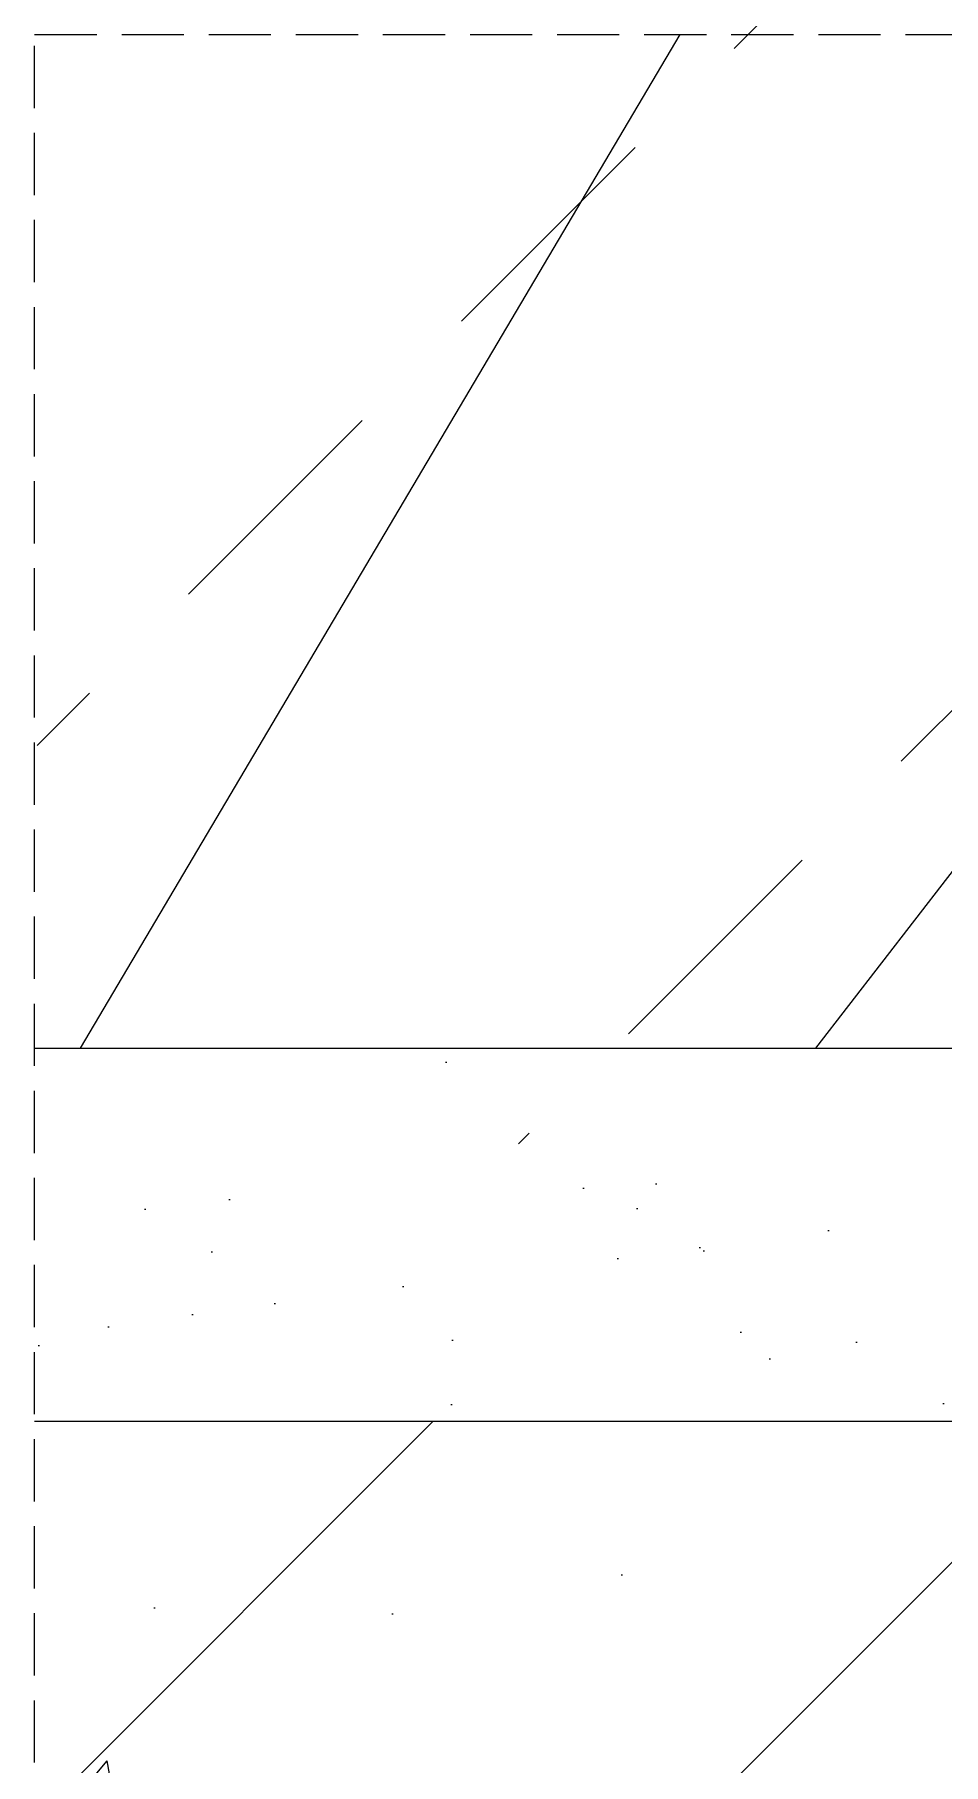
# Model space of a CAD drawing. Extents: x 343299501 to 344531018, y 671200678 to 672446893.
# Drawn here: x 344107531 to 344107604, y 671970487.1 to 671970626.1 of the extents above; entities that cross this region are included whole.
import ezdxf

# ---------------------------------------------------------------- set-up
doc = ezdxf.new("R2010")
doc.units = 0
doc.header["$LTSCALE"] = 10
doc.header["$MEASUREMENT"] = 0
doc.linetypes.add('DASH', pattern=[0.35, 0.25, -0.1])
doc.layers.add('0-8', color=8, linetype='Continuous')

msp = doc.modelspace()

# ---------------------------------------------------------------- hatches: boundary and pattern name
h = msp.add_hatch()
h.set_pattern_fill('天然石材', color=8, scale=10)
h.set_pattern_definition([(45, (725416.0399803519, 202311.7805035114), (-35.35535320146299, 35.355353201463), []), (45, (725433.4272053242, 202293.8293684721), (-35.35535320146299, 35.355353201463), [19.73685, -11.2782])])
h.paths.add_polyline_path([(344107720.1683939, 671970626.1375676), (344107530.989849, 671970626.1375676), (344107530.9898489, 671970544.6748106), (344107720.168394, 671970544.6748108)])
h = msp.add_hatch()
h.set_pattern_fill('AR-SAND', color=41, scale=10)
h.set_pattern_definition([(37.50000000000001, (344080781.6998824, 671957595.6485369), (-0.8000156479920251, 24.47066186646712), [0, -19.304, 0, -21.59, 0, -20.6375]), (7.499999999999999, (344080781.6998824, 671957595.6485369), (22.47616415690013, 35.84125502841771), [0, -10.414, 0, -17.399, 0, -6.6675]), (327.5, (344080766.0788823, 671957595.6485369), (39.5496185120729, 0.071859233927285), [0, -6.35, 0, -22.86, 0, -29.845]), (317.5, (344080766.0788823, 671957595.6485369), (38.17782262361487, 11.14646616286081), [0, -3.175, 0, -14.986, 0, -17.145])])
h.paths.add_polyline_path([(344107530.989849, 671970544.6748108), (344107530.989849, 671970514.6748109), (344107640.168394, 671970514.6748109), (344107640.168394, 671970544.6748108)])
at = {"layer": '0-8'}
h = msp.add_hatch(dxfattribs=at)
h.set_pattern_fill('钢筋混凝土', color=256, scale=15, style=0)
h.set_pattern_definition([(45, (344107588.4186906, 671969585.4610643), (-26.51650429449553, 26.51650429449553), []), (49.99999999999999, (344107588.4186906, 671969585.4610643), (107.589027390113, -9.412820247389266), [11.25, -123.75]), (355, (344107588.4186906, 671969585.4610643), (-20.81270004195, 112.8288200550018), [9, -99]), (100.4514, (344107597.3844426, 671969584.6766633), (86.77640725710323, 103.415931309143), [9.5610285, -105.1713168]), (46.18420000000002, (344107588.4186906, 671969615.4610643), (160.0861572938467, -24.82785214935271), [16.87499999999996, -185.6249999999997]), (96.6356, (344107601.7592023, 671969613.3920683), (140.1994058323055, 146.1176806350663), [14.3415432, -157.75695]), (351.1842, (344107588.4186906, 671969615.4610643), (140.1992917700441, 146.1177901387987), [13.5, -148.5]), (21, (344107603.4186906, 671969607.9610643), (89.53605781776925, -60.39283359980082), [11.25, -123.75]), (326.0000000000001, (344107603.4186906, 671969607.9610643), (36.49729978823726, 108.772506757028), [9, -99]), (71.4514, (344107610.8800255, 671969602.9283234), (126.0333942872235, 48.37957450649286), [9.5610285, -105.1713168]), (37.50000000000001, (344107588.4186906, 671969585.4610643), (1.8239782975936, 49.93407807469672), [0, -97.8, 0, -100.5, 0, -99.375]), (7.499999999999999, (344107588.4186906, 671969585.4610643), (39.46043061632229, 59.16175678235403), [0, -57.3, 0, -95.55, 0, -37.875]), (327.5, (344107554.9686906, 671969585.4610643), (80.07336542586135, -3.383230760156963), [0, -37.5, 0, -117, 0, -155.25]), (317.5, (344107539.9686906, 671969585.4610643), (87.47792540135794, 15.01574734984766), [0, -48.75, 0, -77.69999999999999, 0, -110.25])])
h.paths.add_polyline_path([(344107530.989849, 671970368.2345273), (344107640.1683939, 671970368.2345275), (344107640.168394, 671970514.6748108), (344107530.9898489, 671970514.6748109)])

# ---------------------------------------------------------------- linework, layer by layer
at = {"color": 1, "linetype": 'DASH', "ltscale": 2}
msp.add_lwpolyline([(344107530.989849, 671970626.1375676), (344107787.6760758, 671970626.1375676), (344107787.6760758, 671970368.2345273), (344107530.989849, 671970368.2345273)], close=True, dxfattribs=at)
at = {"color": 4}
for points in [[(344107530.989849, 671970544.6748108), (344107720.168394, 671970544.6748108)], [(344107530.989849, 671970514.6748108), (344107640.168394, 671970514.6748108)]]:
    msp.add_lwpolyline(points, dxfattribs=at)

doc.saveas('drawing.dxf')
